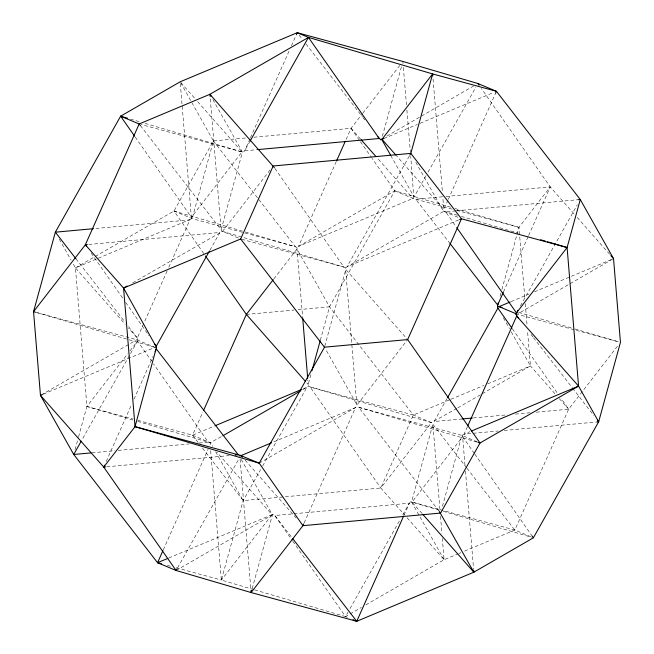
<?xml version="1.0" encoding="UTF-8"?>
<svg xmlns="http://www.w3.org/2000/svg" width="654" height="654" viewBox="0 0 654 654"><rect width="100%" height="100%" fill="white"/><g stroke="black" fill="none" stroke-linecap="round" stroke-linejoin="round"><path stroke-width="0.49" stroke-dasharray="3.27 2.45" d="M210.171 444.606L210.187 442.725L137.806 421.446M457.457 215.272L443.813 211.275L442.832 197.263M450.524 207.204L394.787 190.813L298.461 246.427L297.063 247.719L296.99 249.035L302.598 316.765M259.213 463.187L355.539 407.573L356.937 406.281L345.5 268.034L343.922 267.077L222.532 231.369L132.329 283.027M452.094 209.141L413.876 198.718L410.737 156.478M75.071 449.584L78.3 437.828M78.57 436.847L86.9 406.469L75.439 267.895L72.986 263.546M180.651 82.682L213.425 140.921L192.113 218.608L75.439 267.895L125.192 324.27M253.638 589.565L221.371 580.073L243.174 500.604L260.627 469.597M252.191 588.665L272.432 514.861L273.307 514.248L274.803 515.507L291.692 537.31M310.895 374.66L308.197 384.495L308.5 385.966L310.078 386.923L431.468 422.631L456.86 408.382M320.337 340.243L329.51 306.808L394.787 190.813L372.052 158.325M324.76 346.219L345.803 269.505L407.655 339.581L357.01 404.965L325.479 348.942M382.369 136.22L401.548 66.307M442.439 506.286L461.887 435.392L469.727 431.754M500.048 296.287L500.89 293.229M501.912 289.485L518.965 227.339L550.267 186.93L481.401 88.519M128.536 326.673L137.291 337.979L137.994 339.557L137.544 341.086L81.709 440.305M167.113 271.026L137.291 337.979L128.552 328.079M168.773 267.306L189.897 219.883L93.792 228.671M106.226 461.487L131.683 404.327M133.98 399.185L153.061 356.356M250.024 138.705L244.637 150.796L243.37 152.308L141.117 124.497M250.441 137.773L289.796 49.434M291.447 45.715L296.425 34.556M198.154 442.488L192.529 435.221L202.879 411.987M163.312 549.785L208.111 449.224M336.27 161.546L298.461 246.427L412.919 198.415L413.876 198.718M346.097 139.49L351.067 128.331L362.308 113.829M304.159 522.898L355.539 407.573L272.98 442.202M447.974 200.091L443.829 209.394L396.61 155.889M448.317 199.323L495.618 93.154M202.536 448.137L243.174 500.604L380.816 488.015L413.336 415.028L449.87 399.708M403.976 515.295L409.363 503.204L410.63 501.692L514.829 530.034L533.378 537.809M503.449 292.011L528.309 236.217M528.645 235.448L550.267 186.93L574.645 214.561M467.414 426.678L464.103 434.117L498.242 430.994M464.569 551.118L514.829 530.034L568.653 409.224L617.989 345.525M75.439 267.895L173.98 211.005L213.425 140.921L245.814 137.961M250.122 141.051L244.637 150.796L256.777 149.684M209.934 250.188L219.907 232.472L88.364 244.498M177.594 567.827L238.923 458.855M409.33 156.053L347.012 266.791L345.5 268.034M262.622 466.057L306.988 387.209L308.5 385.966M426.048 175.656L414.08 196.911L390.928 155.766M428.043 172.108L475.908 87.064M447.058 398.499L434.093 421.528L462.206 418.961M254.619 589.851L345.549 616.599L348.034 612.169M350.029 608.629L400.387 519.153M402.88 514.723L409.363 503.204L274.803 515.507L292.346 540.572M520.445 305.827L577.278 204.833M132.909 420.007L86.9 406.469L127.661 353.847M130.04 350.773L137.544 341.086L151.466 360.975M270.053 170.015L222.532 231.369L238.849 238.211M362.79 113.207L399.79 65.433M273.863 278.898L296.99 249.035L329.51 306.808L413.336 415.028L431.468 422.631L380.816 488.015L404.376 514.706M176.212 567.778L221.371 580.073L272.015 514.69L273.307 514.248M386.825 136.106L473.521 86.05M41.349 394.869L136.8 339.761L137.994 339.557M221.265 436.7L210.187 442.725M302.573 389.759L306.988 387.209L302.303 389.179M612.659 259.123L517.2 314.239L618.512 341.813L573.468 328.521M176.098 570.484L272.432 514.861L241.138 459.255M457.735 407.883L481.385 394.231M482.26 393.724L530.427 365.913L527.5 330.515M292.779 541.193L345.549 616.599L361.384 607.46M365.782 604.917L444.091 559.71L458.053 553.848M383.841 138.534L417.342 124.481M420.138 123.304L493.656 92.467M43.278 394.198L154.933 347.364L136.8 339.761L35.512 312.195L154.933 347.364M458.658 219.957L347.012 266.791L443.813 211.275M137.757 420.318L192.529 435.221L214.111 426.171M511.166 301.559L529.094 294.038M534.432 291.798L612.602 259.009M450.802 399.316L483.96 385.402M487.68 383.849L530.427 365.913L555.238 394.027M168.814 557.976L272.015 514.69L216.891 452.225M458.985 553.464L460.841 552.679M253.907 137.217L351.067 128.331L360.485 139M442.619 196.772L415.707 199.233L449.486 242.847M446.061 196.462L550.267 186.93M455.83 210.899L445.709 211.822L456.214 226.824M456.762 210.809L578.25 199.699M246.345 314.419L294.014 310.053M298.069 309.685L329.51 306.808M91.944 452.821L114.9 450.72M118.243 450.41L189.21 443.927M199.184 443.011L208.291 442.178L153.576 363.992M473.251 417.947L506.932 414.873M515.426 414.096L530.492 412.715M536.272 412.183L568.653 409.224L561.05 398.368M106.749 466.793L229.26 455.593M504.267 430.446L595.647 422.092M456.623 210.367L518.965 227.339L524.941 299.638M241.645 239.241L343.922 267.077L274.917 168.47M413.336 415.028L310.078 386.923L380.816 488.015M86.9 406.469L132.868 418.985M167.375 565.375L171.299 566.446M454.939 208.503L518.965 227.339M130.416 119.069L140.201 121.946M145.098 123.385L243.37 152.308M461.372 216.425L518.156 233.126M203.746 253.539L173.98 211.005L244.465 231.737M245.275 231.974L295.371 246.713L297.063 247.719M518.647 312.391L572.487 328.234M477.077 442.137L358.629 407.287L356.937 406.281M439.398 510.169L410.63 501.692M443.314 511.314L531.416 537.236M394.787 190.813L412.919 198.415L377.293 158.039M457.849 217.259L443.347 211.177L415.83 162.282M173.98 211.005L192.113 218.608L295.371 246.713L258.126 198.628M477.297 441.859L461.887 435.392L358.629 407.287L439.325 511.461M192.529 435.221L210.653 442.823L212.656 446.38M345.549 616.599L347.413 617.384M577.188 217.439L610.166 254.807M559.26 398.588L568.653 409.224M180.831 82.576L194.949 98.574M197.639 101.623L242.013 151.9L191.369 217.283L191.687 219.041M306.857 382.974L308.197 384.495L307.805 379.794M422.075 513.529L411.987 502.1L462.631 436.717L462.313 434.959M407.066 517.764L444.091 559.71L442.333 538.479M245.111 460.154L293.515 515M294.194 515.761L296.205 518.05M299.115 35.103L302.254 39.158M305.941 43.924L362.439 116.853M362.929 117.491L364.809 119.919M530.991 334.456L532.855 336.859M533.476 337.66L572.381 387.896M572.585 388.149L593.693 415.404M213.425 140.921L257.504 197.827M466.662 467.847L432.883 424.242L432.376 422.41M467.03 468.321L514.829 530.034M140.422 125.584L221.117 229.758L221.624 231.59M75.987 258.837L124.873 321.948M512.401 328.848L557.633 393.487M351.067 128.331L359.814 140.831M360.395 141.665L371.472 157.491M474.33 453.426L462.631 436.717L465.141 467.046M474.812 454.121L532.209 536.141M135.239 137.078L191.369 217.283L180.332 83.835M91.151 253.057L123.622 299.458M125.691 302.418L149.079 335.837M503.327 317.762L509.417 328.578M511.207 331.774L530.427 365.913M212.869 99.547L242.43 152.071L221.117 229.758L210.163 97.323M444.091 559.71L411.57 501.929L432.883 424.242L439.995 510.169M215.657 451.71L243.174 500.604M59.269 239.151L71.024 260.055M525.276 303.652L527.099 325.749M433.046 78.946L442.423 192.333M465.476 471.093L473.586 569.152M402.88 61.451L403.044 63.471M403.379 67.517L406.477 104.918M406.894 109.978L410.401 152.431M440.494 516.235L441.916 533.419M240.083 459.108L250.874 589.516M210.67 450.671L221.371 580.073"/><path stroke-width="0.98" d="M495.618 93.154L496.443 91.298L432.629 73.927L308.451 37.401L209.909 94.29L139.171 123.966L85.347 244.776L123.573 288.087L156.494 347.315L135.035 426.661L103.733 467.07L176.098 570.484L251.12 592.549L356.749 621.3L473.839 572.185L533.378 537.809L598.655 421.814L620.458 342.344L613.534 258.624L580.27 199.519L496.443 91.298L477.902 83.516L402.88 61.451L297.251 32.7L180.161 81.815L120.622 116.191L55.345 232.186L33.542 311.656L40.466 395.376L73.73 454.481L157.557 562.702L176.098 570.484L177.095 568.71M511.943 328.185L497.907 308.132L497.506 306.685L498.193 303.055M240.01 456.296L240.124 455.282L135.035 426.661L123.573 288.087L127.113 286.043M303.758 523.805L302.933 525.669L251.12 592.549L251.659 590.587M311.925 370.9L320.182 340.799M377.947 136.874L380.693 139.752L381.985 139.31L432.629 73.927L410.826 153.396L409.829 155.17M596.636 421.994L598.655 421.814L578.561 386.105L567.1 247.531L580.27 199.519L578.25 199.699M518.589 318.441L516.006 314.443L517.952 310.258M42.346 394.591L40.466 395.376L103.733 467.07L104.566 465.207M155.104 351.762L156.347 348.974L238.293 454.767L235.26 455.045M296.425 34.556L297.251 32.7L308.451 37.401L379.197 138.493L257.692 149.602M123.573 288.087L240.664 238.972L273.184 165.985L410.826 153.396L461.471 218.779L567.1 247.531L516.456 312.914L456.729 227.567M203.705 410.132L246.345 314.419L273.233 279.708M161.481 563.773L157.557 562.702L162.944 550.611M336.573 160.876L345.312 141.248M240.124 455.282L259.213 463.187L302.933 525.669L440.575 513.079L480.02 442.995L407.655 339.581L461.471 218.779L459.599 219.564M353.013 619.73L356.749 621.3L403.608 516.12M503.359 292.207L497.653 305.026L449.854 243.313M467.798 425.811L516.709 316.021L578.561 386.105L480.02 442.995L478.058 442.423M81.21 441.197L73.73 454.481L90.931 452.911M250.122 141.051L308.451 37.401M156.216 346.318L209.435 251.071M407.655 339.581L324.49 347.192L259.213 463.187L135.035 426.661M447.557 397.616L497.907 308.132M87.374 244.588L85.347 244.776L33.542 311.656L35.504 312.236M380.693 139.752L381.568 139.138L390.512 155.023M222.916 435.744L300.856 390.749M383.857 138.525L381.985 139.31L396.103 155.309M215.043 425.779L301.363 389.571M510.234 301.952L499.067 306.636L497.506 306.685M271.484 442.832L241.081 455.585L242.421 457.105M157.557 562.702L167.874 558.377M471.608 430.97L578.561 386.105M516.006 314.443L516.676 314.329M93.506 228.696L55.345 232.186L75.831 258.632M462.206 418.961L472.253 418.045M103.733 467.07L105.76 466.882M155.611 347.348L156.494 347.315M134.659 136.236L120.622 116.191L127.481 118.202M540.67 239.756L545.559 241.195M547.521 241.767L567.1 247.531M502.01 307.503L499.067 306.636L516.292 313.855M120.622 116.191L139.171 123.966L140.422 125.584M610.844 255.567L613.534 258.624M361.155 139.76L375.944 156.519M210.081 96.318L209.909 94.29L274.353 167.653M305.508 381.446L246.345 314.419L205.495 256.041M422.746 514.289L473.839 572.185L473.668 570.165M597.404 420.195L598.655 421.814M240.664 238.972L324.49 347.192M439.325 511.461L473.839 572.185M292.804 538.749L356.749 621.3M477.902 83.516L479.063 85.184M532.209 536.141L533.378 537.809M85.347 244.776L86.516 246.444M154.924 344.192L156.093 345.868M209.909 94.29L210.915 96.073M432.629 73.927L432.793 75.946M302.671 317.705L307.699 378.429M250.956 590.529L251.12 592.549"/></g></svg>
